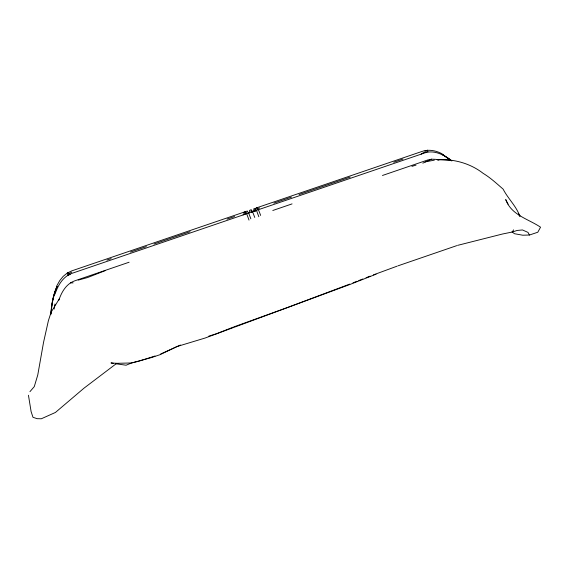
<?xml version="1.0" encoding="UTF-8"?>
<svg xmlns="http://www.w3.org/2000/svg" width="569" height="569" viewBox="0 0 569 569"><rect width="100%" height="100%" fill="white"/><g stroke="black" fill="none" stroke-linecap="round" stroke-linejoin="round"><path stroke-width="0.85" d="M50.833 314.657C51.374 304.998 53.009 295.29 56.936 286.392M51.075 313.035C51.63 303.967 53.365 294.906 57.028 286.556M51.174 313.149C51.729 304.102 53.465 295.055 57.12 286.719M54.155 309.081L54.965 304.01M247.956 212.486L247.465 211.071A155.92 19.197 70 0 0 245.552 212.073M58.849 300.247C61.466 292.238 66.189 283.952 74.511 280.915L129.113 262.224M55.044 294.109C57.846 285.546 62.889 276.662 71.794 273.404L425.278 152.748C431.565 150.749 438.244 152.592 443.891 155.579M59.532 298.469L51.139 312.139L48.393 320.681L43.543 342.367L37.767 374.971L34.282 386.607L29.937 391.664M56.744 285.93L59.695 280.652L63.152 276.392L67.078 273.198A159.875 13.635 69 0 1 68.038 272.871M457.54 245.381L502.512 234.008L512.349 232.003L513.587 229.855M428.059 151.574L428.023 151.617A110.045 36.402 71.9 0 0 421.145 154.135M155.031 356.002L138.857 361.187L131.517 362.972L116.752 363.314L84.034 388.143L55.435 412.454L41.302 418.777L37.106 418.677L32.981 417.29L31.103 411.579L28.45 395.242M251.498 212.486L252.572 211.696L254.748 217.458M254.805 211.576L256.477 210.366L258.824 216.753M67.284 273.035L71.758 270.88L244.777 211.881M68.294 273.867L71.786 272.174M180.48 345.027L160.721 353.975M422.817 163.154L431.636 159.185L435.882 159.348L438.884 160.117M233.646 326.969L216.398 333.775L208.816 336.13M376.088 274.18L350.255 284.351L205.089 338.043L176.973 346.549L159.868 354.75L151.397 357.609L131.517 362.972L126.098 365.22L115.898 363.776M105.13 270.673L87.534 277.558L78.202 280.112M349.736 284.102L287.871 307.374M353 282.829L357.083 281.235M358.719 280.595L362.802 279.002M366.066 277.729L370.149 276.136M373.42 274.877L397.162 266.143M234.478 326.67L287.061 307.687M397.98 265.837L456.708 245.659M272.793 210.487L292.061 203.894M382.453 175.48L427.675 159.996L431.636 159.185M256.448 207.898L421.565 151.589C428.45 149.021 436.046 150.465 442.333 153.971M106.915 260.09L111.119 258.66M130.436 252.067L146.389 246.626M153.95 244.044L190.06 231.725M227.01 219.122L234.57 216.54M257.096 208.851L259.613 207.998M273.867 203.133L291.477 197.13M299.024 194.555L350.17 177.101M393.769 162.229L402.987 159.078M511.986 231.853L514.518 233.731L522.733 235.21L529.44 235.025L537.79 232.237L540.55 227.195C528.039 218.781 511.446 215.253 505.713 199.548L508.081 204.171M512.349 232.003L517.129 230.445L522.484 229.961L527.996 232.394L529.44 235.025M411.92 166.361L416.039 165.117M425.185 161.852L434.318 160.173M70.528 282.85L73.095 282.885M450.328 160.216L437.198 159.683C453.692 158.829 470.136 163.232 483.173 173.367C490.457 177.763 496.716 183.595 503.124 189.136C507.918 198.517 516.218 206.049 519.739 215.992M427.604 150.223L427.653 150.223A152.727 50.584 71 0 0 424.901 151.055M116.752 363.314L110.969 362.944L113.43 363.363M67.59 275.439L68.885 275.567M442.54 154.391L451.857 160.942M442.575 154.562L451.203 160.565M442.597 154.74L449.097 158.858M447.853 158.047L451.21 160.735M67.619 274.592L67.64 274.621A115.158 9.808 68.8 0 1 68.102 273.966M520.087 216.042L518.651 214.008L519.618 216.092M258.468 209.684L260.645 215.438M248.667 213.034L250.837 218.795M246.676 213.709L249.016 220.111M253.994 209.933A112.207 14.815 70.3 0 1 255.73 209.833L255.268 208.432A155.764 20.591 69.9 0 0 253.475 209.172M248.795 213.076A112.264 14.317 70.3 0 1 249.883 211.419M250.773 211.049A112.264 14.317 70.3 0 1 251.847 211.163L251.384 209.755A155.842 19.894 70 0 0 249.371 210.772M252.565 211.789A112.207 14.815 70.3 0 1 253.44 210.345M254.485 211.135A112.178 15.071 70.3 0 1 255.381 209.684M255.652 209.449A112.178 15.071 70.3 0 1 256.256 209.143M257.316 209.072A112.178 15.071 70.3 0 1 257.714 209.157L257.252 207.756A155.721 20.939 69.9 0 0 255.424 208.51M245.019 214.364A112.313 13.812 70.3 0 1 245.58 213.226M246.057 212.728A112.313 13.812 70.3 0 1 246.32 212.55M68.508 273.81A115.158 9.808 68.8 0 1 70.215 274.614M243.098 215.018A112.342 13.556 70.3 0 1 243.866 213.617M244.364 213.219A112.342 13.556 70.3 0 1 244.649 213.105M245.609 213.069A112.342 13.556 70.3 0 1 245.972 213.162L245.502 211.76A155.963 18.841 70 0 0 243.866 212.45"/></g></svg>
